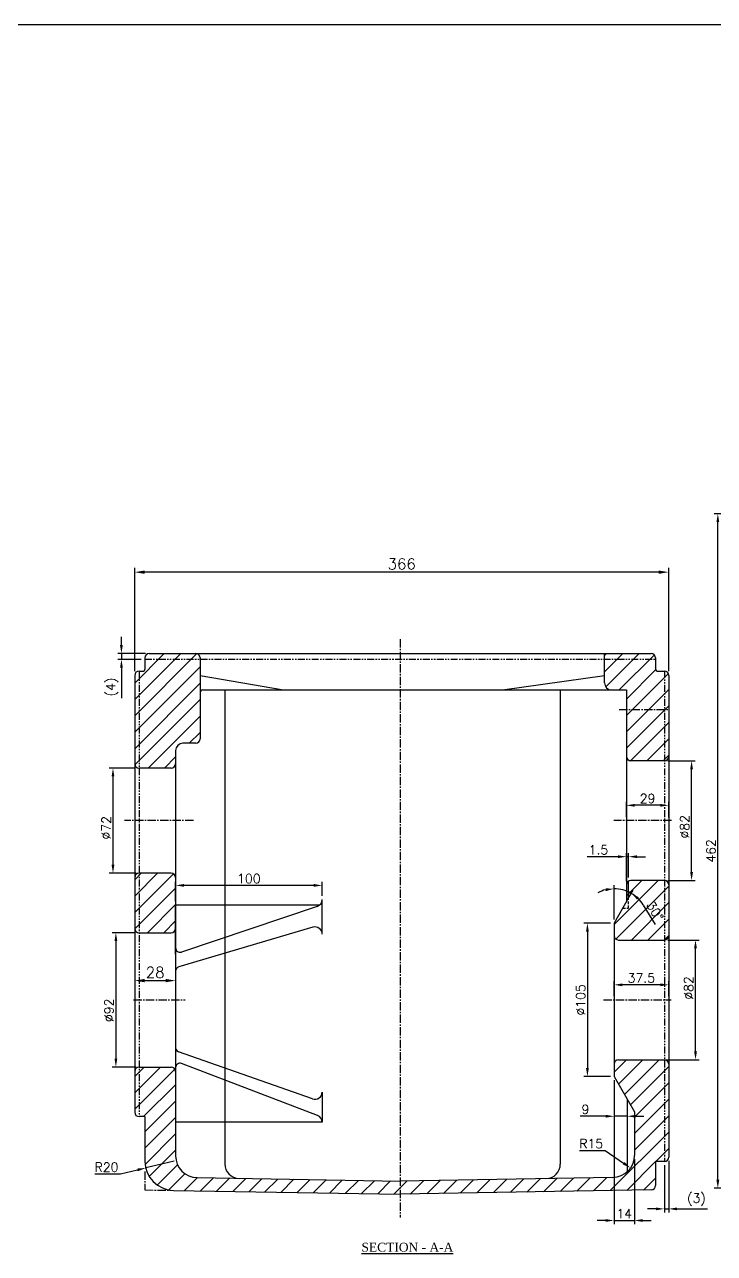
# Model space of a CAD drawing. Header units: millimetres. Extents: x -3508 to 12243, y -3609 to 4092.
# Drawn here: x 6537 to 7010, y 250 to 1092 of the extents above; entities that cross this region are included whole.
import ezdxf

# ---------------------------------------------------------------- set-up
doc = ezdxf.new("R2010")
doc.units = ezdxf.units.MM
doc.header["$LTSCALE"] = 0.3
doc.header["$PDSIZE"] = -50
for name, pattern in [('CENTER2', [28.575, 19.05, -3.175, 3.175, -3.175]), ('HIDDEN', [9.525, 6.35, -3.175]), ('PHANTOM2', [31.75, 15.875, -3.175, 3.175, -3.175, 3.175, -3.175])]:
    doc.linetypes.add(name, pattern=pattern)
doc.layers.add('AM_5', color=3, linetype='Continuous', lineweight=25)
for name, color, linetype in [('center', 1, 'CENTER2'), ('CHAIN ...', 8, 'PHANTOM2'), ('h', 4, 'HIDDEN'), ('ht', 6, 'Continuous')]:
    doc.layers.add(name, color=color, linetype=linetype)
doc.styles.add('ROMANTIC', font='romantic.ttf')
doc.styles.add('rs', font='romans.shx')
doc.dimstyles.new('sarab', dxfattribs={"dimscale": 3, "dimtxt": 2.5, "dimasz": 2.3, "dimexe": 1, "dimexo": 1, "dimtad": 1, "dimdec": 3, "dimdsep": 46, "dimtxsty": 'rs', "dimcen": 0, "dimclrd": 1, "dimclre": 1, "dimclrt": 7, "dimadec": 3, "dimazin": 2, "dimtfac": 1, "dimtdec": 3, "dimtmove": 0, "dimatfit": 3, "dimfxl": 0, "dimarcsym": 0})
doc.dimstyles.new('sarab$0', dxfattribs={"dimscale": 3, "dimtxt": 2.5, "dimasz": 2.3, "dimexe": 1, "dimexo": 1, "dimtad": 1, "dimdec": 3, "dimdsep": 46, "dimtxsty": 'rs', "dimcen": 0, "dimclrd": 1, "dimclre": 1, "dimclrt": 7, "dimadec": 3, "dimazin": 2, "dimtfac": 1, "dimtdec": 3, "dimtmove": 0, "dimatfit": 3, "dimfxl": 0, "dimarcsym": 0})

# ---------------------------------------------------------------- blocks, each defined once
blk = doc.blocks.new('*D111')
at = {"color": 1, "lineweight": -2, "transparency": 16777216}
for p, q in [((6613.06, 582.48), (6595.16, 582.48)), ((6597.66, 576.73), (6597.66, 516.23)), ((6613.56, 510.48), (6595.16, 510.48))]:
    blk.add_line(p, q, dxfattribs=at)
at = {"color": 1, "transparency": 16777216}
for points in [[(6596.7, 576.73), (6598.62, 576.73), (6597.66, 582.48)], [(6596.7, 516.23), (6598.62, 516.23), (6597.66, 510.48)]]:
    blk.add_solid(points, dxfattribs=at)
at = {"layer": 'Defpoints', "color": 0, "transparency": 16777216}
for p in [(6615.56, 582.48), (6597.66, 510.48), (6616.06, 510.48)]:
    blk.add_point(p, dxfattribs=at)
at = {"color": 7, "transparency": 16777216, "insert": (6592.97, 541.6), "char_height": 6.25, "attachment_point": 5, "rotation": 90, "style": 'rs'}
blk.add_mtext('%%C72', dxfattribs=at)
blk = doc.blocks.new('*D112')
at = {"color": 1, "lineweight": -2, "transparency": 16777216}
for p, q in [((6613.06, 469.73), (6597.16, 469.73)), ((6599.66, 463.98), (6599.66, 383.48)), ((6613.56, 377.73), (6597.16, 377.73))]:
    blk.add_line(p, q, dxfattribs=at)
at = {"color": 1, "transparency": 16777216}
for points in [[(6598.7, 463.98), (6600.61, 463.98), (6599.66, 469.73)], [(6598.7, 383.48), (6600.61, 383.48), (6599.66, 377.73)]]:
    blk.add_solid(points, dxfattribs=at)
at = {"layer": 'Defpoints', "color": 0, "transparency": 16777216}
for p in [(6615.56, 469.73), (6599.66, 377.73), (6616.06, 377.73)]:
    blk.add_point(p, dxfattribs=at)
at = {"color": 7, "transparency": 16777216, "insert": (6594.97, 416.56), "char_height": 6.25, "attachment_point": 5, "rotation": 90, "style": 'rs'}
blk.add_mtext('%%C92', dxfattribs=at)
blk = doc.blocks.new('*D113')
at = {"color": 1, "lineweight": -2, "transparency": 16777216}
for p, q in [((6978.06, 464.73), (6999.42, 464.73)), ((6996.92, 388.48), (6996.92, 458.98)), ((6975.56, 382.73), (6999.42, 382.73))]:
    blk.add_line(p, q, dxfattribs=at)
at = {"color": 1, "transparency": 16777216}
for points in [[(6995.96, 458.98), (6997.88, 458.98), (6996.92, 464.73)], [(6995.96, 388.48), (6997.88, 388.48), (6996.92, 382.73)]]:
    blk.add_solid(points, dxfattribs=at)
at = {"layer": 'Defpoints', "color": 0, "transparency": 16777216}
for p in [(6975.56, 464.73), (6996.92, 464.73), (6973.06, 382.73)]:
    blk.add_point(p, dxfattribs=at)
at = {"color": 7, "transparency": 16777216, "insert": (6992.24, 431.88), "char_height": 6.25, "attachment_point": 5, "rotation": 90, "style": 'rs'}
blk.add_mtext('%%C82', dxfattribs=at)
blk = doc.blocks.new('*D114')
at = {"color": 1, "lineweight": -2, "transparency": 16777216}
for p, q in [((6978.06, 587.48), (6996.73, 587.48)), ((6994.23, 511.23), (6994.23, 581.73)), ((6978.06, 505.48), (6996.73, 505.48))]:
    blk.add_line(p, q, dxfattribs=at)
at = {"color": 1, "transparency": 16777216}
for points in [[(6993.27, 581.73), (6995.18, 581.73), (6994.23, 587.48)], [(6993.27, 511.23), (6995.18, 511.23), (6994.23, 505.48)]]:
    blk.add_solid(points, dxfattribs=at)
at = {"layer": 'Defpoints', "color": 0, "transparency": 16777216}
for p in [(6975.56, 587.48), (6994.23, 587.48), (6975.56, 505.48)]:
    blk.add_point(p, dxfattribs=at)
at = {"color": 7, "transparency": 16777216, "insert": (6989.54, 542.31), "char_height": 6.25, "attachment_point": 5, "rotation": 90, "style": 'rs'}
blk.add_mtext('%%C82', dxfattribs=at)
blk = doc.blocks.new('*D115')
at = {"color": 1, "lineweight": -2, "transparency": 16777216}
for p, q in [((6941.06, 478.73), (6941.06, 502.36)), ((6950.81, 493.12), (6954.12, 498.86)), ((6961.13, 488.69), (6969.37, 475.41))]:
    blk.add_line(p, q, dxfattribs=at)
for start, end in [(103.98055, 117.9611), (60, 90), (31.82519, 60), (32.0389, 46.01945)]:
    blk.add_arc((6941.06, 476.23), 23.62, start, end, dxfattribs=at)
at = {"color": 1, "transparency": 16777216}
for points in [[(6935.23, 500.11), (6935.47, 498.21), (6941.06, 499.86)], [(6956.89, 492.47), (6958.04, 494), (6952.87, 496.69)]]:
    blk.add_solid(points, dxfattribs=at)
at = {"layer": 'Defpoints', "color": 0, "transparency": 16777216}
for p in [(6945.16, 499.5), (6949.56, 490.96), (6941.06, 476.23), (6941.06, 476.23), (6941.06, 371.23)]:
    blk.add_point(p, dxfattribs=at)
at = {"color": 7, "transparency": 16777216, "insert": (6969.23, 484.52), "char_height": 6.25, "attachment_point": 5, "rotation": 301.82519, "style": 'rs'}
blk.add_mtext('30°', dxfattribs=at)
blk = doc.blocks.new('*D116')
at = {"color": 1, "lineweight": -2, "transparency": 16777216}
for p, q in [((6941.06, 426.23), (6941.06, 436.55)), ((6972.81, 434.05), (6946.81, 434.05)), ((6978.56, 426.23), (6978.56, 436.55))]:
    blk.add_line(p, q, dxfattribs=at)
at = {"color": 1, "transparency": 16777216}
for points in [[(6946.81, 435), (6946.81, 433.09), (6941.06, 434.05)], [(6972.81, 435), (6972.81, 433.09), (6978.56, 434.05)]]:
    blk.add_solid(points, dxfattribs=at)
at = {"layer": 'Defpoints', "color": 0, "transparency": 16777216}
for p in [(6941.06, 434.05), (6941.06, 423.73), (6978.56, 423.73)]:
    blk.add_point(p, dxfattribs=at)
at = {"color": 7, "transparency": 16777216, "insert": (6959.81, 438.73), "char_height": 6.25, "attachment_point": 5, "style": 'rs'}
blk.add_mtext('37.5', dxfattribs=at)
blk = doc.blocks.new('*D117')
at = {"color": 1, "lineweight": -2, "transparency": 16777216}
for p, q in [((6949.56, 548.98), (6949.56, 559.49)), ((6972.81, 556.99), (6955.31, 556.99)), ((6978.56, 548.98), (6978.56, 559.49))]:
    blk.add_line(p, q, dxfattribs=at)
at = {"color": 1, "transparency": 16777216}
for points in [[(6955.31, 557.95), (6955.31, 556.03), (6949.56, 556.99)], [(6972.81, 557.95), (6972.81, 556.03), (6978.56, 556.99)]]:
    blk.add_solid(points, dxfattribs=at)
at = {"layer": 'Defpoints', "color": 0, "transparency": 16777216}
for p in [(6949.56, 556.99), (6949.56, 546.48), (6978.56, 546.48)]:
    blk.add_point(p, dxfattribs=at)
at = {"color": 7, "transparency": 16777216, "insert": (6964.06, 561.68), "char_height": 6.25, "attachment_point": 5, "style": 'rs'}
blk.add_mtext('29', dxfattribs=at)
blk = doc.blocks.new('*D118')
at = {"color": 1, "lineweight": -2, "transparency": 16777216}
blk.add_line((6619.46, 436.92), (6633.66, 436.92), dxfattribs=at)
at = {"color": 1, "transparency": 16777216}
for points in [[(6619.46, 438.07), (6619.46, 435.77), (6612.56, 436.92)], [(6633.66, 438.07), (6633.66, 435.77), (6640.56, 436.92)]]:
    blk.add_solid(points, dxfattribs=at)
at = {"layer": 'Defpoints', "color": 0, "transparency": 16777216}
for p in [(6612.56, 436.92), (6640.56, 436.92), (6640.56, 436.92)]:
    blk.add_point(p, dxfattribs=at)
at = {"color": 7, "transparency": 16777216, "insert": (6626.56, 442.54), "char_height": 7.5, "attachment_point": 5, "style": 'rs'}
blk.add_mtext('28', dxfattribs=at)
blk = doc.blocks.new('*D119')
at = {"color": 1, "lineweight": -2, "transparency": 16777216}
for p, q in [((6640.56, 491.42), (6640.56, 504.64)), ((6735.31, 502.14), (6646.31, 502.14)), ((6741.06, 495.02), (6741.06, 504.64))]:
    blk.add_line(p, q, dxfattribs=at)
at = {"color": 1, "transparency": 16777216}
for points in [[(6646.31, 503.1), (6646.31, 501.19), (6640.56, 502.14)], [(6735.31, 503.1), (6735.31, 501.19), (6741.06, 502.14)]]:
    blk.add_solid(points, dxfattribs=at)
at = {"layer": 'Defpoints', "color": 0, "transparency": 16777216}
for p in [(6640.56, 502.14), (6640.56, 488.92), (6741.06, 492.52)]:
    blk.add_point(p, dxfattribs=at)
at = {"color": 7, "transparency": 16777216, "insert": (6690.81, 506.83), "char_height": 6.25, "attachment_point": 5, "style": 'rs'}
blk.add_mtext('100', dxfattribs=at)
blk = doc.blocks.new('*D254')
at = {"color": 1, "lineweight": -2, "transparency": 16777216}
for p, q in [((6978.56, 313.53), (6978.56, 278.06)), ((6975.56, 310.53), (6975.56, 278.06)), ((6969.81, 280.56), (6964.06, 280.56)), ((6975.56, 280.56), (6978.56, 280.56)), ((6984.31, 280.56), (7005.09, 280.56))]:
    blk.add_line(p, q, dxfattribs=at)
at = {"color": 1, "transparency": 16777216}
for points in [[(6969.81, 281.52), (6969.81, 279.6), (6975.56, 280.56)], [(6984.31, 281.52), (6984.31, 279.6), (6978.56, 280.56)]]:
    blk.add_solid(points, dxfattribs=at)
at = {"layer": 'Defpoints', "color": 0, "transparency": 16777216}
for p in [(6975.56, 313.03), (6978.56, 316.03), (6978.56, 280.56)]:
    blk.add_point(p, dxfattribs=at)
at = {"color": 7, "transparency": 16777216, "insert": (6997.57, 286.88), "char_height": 6.25, "attachment_point": 5, "style": 'rs'}
blk.add_mtext('(3)', dxfattribs=at)
blk = doc.blocks.new('*D255')
at = {"color": 1, "lineweight": -2, "transparency": 16777216}
for p, q in [((6941.06, 368.73), (6941.06, 270.11)), ((6955.06, 314.58), (6955.06, 270.11)), ((6935.31, 272.61), (6929.56, 272.61)), ((6941.06, 272.61), (6955.06, 272.61)), ((6960.81, 272.61), (6966.56, 272.61))]:
    blk.add_line(p, q, dxfattribs=at)
at = {"color": 1, "transparency": 16777216}
for points in [[(6935.31, 273.57), (6935.31, 271.65), (6941.06, 272.61)], [(6960.81, 273.57), (6960.81, 271.65), (6955.06, 272.61)]]:
    blk.add_solid(points, dxfattribs=at)
at = {"layer": 'Defpoints', "color": 0, "transparency": 16777216}
for p in [(6941.06, 371.23), (6955.06, 317.08), (6955.06, 272.61)]:
    blk.add_point(p, dxfattribs=at)
at = {"color": 7, "transparency": 16777216, "insert": (6948.06, 277.3), "char_height": 6.25, "attachment_point": 5, "style": 'rs'}
blk.add_mtext('14', dxfattribs=at)
blk = doc.blocks.new('*D256')
at = {"color": 1, "lineweight": -2, "transparency": 16777216}
for p, q in [((6603.45, 666.73), (6603.45, 672.48)), ((6620.06, 660.98), (6600.95, 660.98)), ((6617.06, 656.98), (6600.95, 656.98)), ((6603.45, 660.98), (6603.45, 656.98)), ((6603.45, 651.23), (6603.45, 630.45))]:
    blk.add_line(p, q, dxfattribs=at)
at = {"color": 1, "transparency": 16777216}
for points in [[(6602.49, 666.73), (6604.41, 666.73), (6603.45, 660.98)], [(6602.49, 651.23), (6604.41, 651.23), (6603.45, 656.98)]]:
    blk.add_solid(points, dxfattribs=at)
at = {"layer": 'Defpoints', "color": 0, "transparency": 16777216}
for p in [(6603.45, 656.98), (6619.56, 656.98), (6622.56, 660.98)]:
    blk.add_point(p, dxfattribs=at)
at = {"color": 7, "transparency": 16777216, "insert": (6597.13, 637.97), "char_height": 6.25, "attachment_point": 5, "rotation": 90, "style": 'rs'}
blk.add_mtext('(4)', dxfattribs=at)
blk = doc.blocks.new('*D348')
at = {"color": 1, "lineweight": -2, "transparency": 16777216}
for p, q in [((6639.56, 313.24), (6620.1, 308.6)), ((6585.2, 304.48), (6602.84, 304.48)), ((6602.84, 304.48), (6614.51, 307.26))]:
    blk.add_line(p, q, dxfattribs=at)
at = {"color": 1, "transparency": 16777216}
blk.add_solid([(6614.29, 308.19), (6614.73, 306.33), (6620.1, 308.6)], dxfattribs=at)
at = {"layer": 'Defpoints', "color": 0, "transparency": 16777216}
for p in [(6639.56, 313.24), (6620.1, 308.6)]:
    blk.add_point(p, dxfattribs=at)
at = {"color": 7, "transparency": 16777216, "insert": (6593.24, 309.16), "char_height": 6.25, "attachment_point": 5, "style": 'rs'}
blk.add_mtext('R20', dxfattribs=at)
blk = doc.blocks.new('_DatumFilled')
at = {"color": 0, "linetype": 'ByBlock'}
blk.add_solid([(0, 0.58), (-1, 0), (0, -0.58)], dxfattribs=at)
blk = doc.blocks.new('*D350')
at = {"color": 1, "lineweight": -2, "transparency": 16777216}
for p, q in [((6917.42, 320.59), (6935.05, 320.59)), ((6935.05, 320.59), (6947.65, 311.82))]:
    blk.add_line(p, q, dxfattribs=at)
at = {"color": 1, "transparency": 16777216}
blk.add_solid([(6948.2, 312.61), (6947.1, 311.04), (6952.37, 308.54)], dxfattribs=at)
at = {"layer": 'Defpoints', "color": 0, "transparency": 16777216}
for p in [(6940.06, 317.11), (6952.37, 308.54)]:
    blk.add_point(p, dxfattribs=at)
at = {"color": 7, "transparency": 16777216, "insert": (6925.45, 325.28), "char_height": 6.25, "attachment_point": 5, "style": 'rs'}
blk.add_mtext('R15', dxfattribs=at)
blk = doc.blocks.new('*D352')
at = {"color": 1, "lineweight": -2, "transparency": 16777216}
for p, q in [((6941.06, 368.73), (6941.06, 341.52)), ((6950.06, 353.14), (6950.06, 341.52)), ((6935.31, 344.02), (6917.95, 344.02)), ((6950.06, 344.02), (6941.06, 344.02)), ((6955.81, 344.02), (6961.56, 344.02))]:
    blk.add_line(p, q, dxfattribs=at)
at = {"color": 1, "transparency": 16777216}
for points in [[(6935.31, 344.98), (6935.31, 343.06), (6941.06, 344.02)], [(6955.81, 344.98), (6955.81, 343.06), (6950.06, 344.02)]]:
    blk.add_solid(points, dxfattribs=at)
at = {"layer": 'Defpoints', "color": 0, "transparency": 16777216}
for p in [(6941.06, 371.23), (6950.06, 355.64), (6950.06, 344.02)]:
    blk.add_point(p, dxfattribs=at)
at = {"color": 7, "transparency": 16777216, "insert": (6921.45, 348.71), "char_height": 6.25, "attachment_point": 5, "style": 'rs'}
blk.add_mtext('9', dxfattribs=at)
blk = doc.blocks.new('*D354')
at = {"color": 1, "lineweight": -2, "transparency": 16777216}
for p, q in [((6949.56, 504.98), (6949.56, 524.3)), ((6951.06, 507.58), (6951.06, 524.3)), ((6943.81, 521.8), (6922.73, 521.8)), ((6951.06, 521.8), (6949.56, 521.8)), ((6956.81, 521.8), (6962.56, 521.8))]:
    blk.add_line(p, q, dxfattribs=at)
at = {"color": 1, "transparency": 16777216}
for points in [[(6943.81, 522.76), (6943.81, 520.84), (6949.56, 521.8)], [(6956.81, 522.76), (6956.81, 520.84), (6951.06, 521.8)]]:
    blk.add_solid(points, dxfattribs=at)
at = {"layer": 'Defpoints', "color": 0, "transparency": 16777216}
for p in [(6951.06, 521.8), (6951.06, 505.08), (6949.56, 502.48)]:
    blk.add_point(p, dxfattribs=at)
at = {"color": 7, "transparency": 16777216, "insert": (6930.39, 526.48), "char_height": 6.25, "attachment_point": 5, "style": 'rs'}
blk.add_mtext('1.5', dxfattribs=at)
blk = doc.blocks.new('*D364')
at = {"color": 1, "lineweight": -2, "transparency": 16777216}
for p, q in [((6938.56, 476.23), (6920.33, 476.23)), ((6922.83, 470.48), (6922.83, 376.98)), ((6938.56, 371.23), (6920.33, 371.23))]:
    blk.add_line(p, q, dxfattribs=at)
at = {"color": 1, "transparency": 16777216}
for points in [[(6921.87, 470.48), (6923.79, 470.48), (6922.83, 476.23)], [(6921.87, 376.98), (6923.79, 376.98), (6922.83, 371.23)]]:
    blk.add_solid(points, dxfattribs=at)
at = {"layer": 'Defpoints', "color": 0, "transparency": 16777216}
for p in [(6941.06, 476.23), (6922.83, 371.23), (6941.06, 371.23)]:
    blk.add_point(p, dxfattribs=at)
at = {"color": 7, "transparency": 16777216, "insert": (6918.14, 423.73), "char_height": 6.25, "attachment_point": 5, "rotation": 90, "style": 'rs'}
blk.add_mtext('%%C105', dxfattribs=at)
blk = doc.blocks.new('*D1101')
at = {"layer": 'AM_5', "color": 1, "lineweight": -2, "transparency": 16777216}
for p, q in [((6612.56, 648.98), (6612.56, 719.69)), ((6971.66, 716.69), (6619.46, 716.69)), ((6978.56, 648.98), (6978.56, 719.69))]:
    blk.add_line(p, q, dxfattribs=at)
at = {"layer": 'AM_5', "color": 1, "transparency": 16777216}
for points in [[(6619.46, 717.84), (6619.46, 715.54), (6612.56, 716.69)], [(6971.66, 717.84), (6971.66, 715.54), (6978.56, 716.69)]]:
    blk.add_solid(points, dxfattribs=at)
at = {"layer": 'Defpoints', "color": 0, "transparency": 16777216}
for p in [(6612.56, 716.69), (6612.56, 645.98), (6978.56, 645.98)]:
    blk.add_point(p, dxfattribs=at)
at = {"layer": 'AM_5', "color": 7, "transparency": 16777216, "insert": (6795.56, 722.31), "char_height": 7.5, "attachment_point": 5, "style": 'rs'}
blk.add_mtext('366', dxfattribs=at)
blk = doc.blocks.new('*D1104')
at = {"color": 1, "lineweight": -2, "transparency": 16777216}
for p, q in [((7129.11, 756.72), (7009.71, 756.72)), ((7012.21, 300.47), (7012.21, 750.97)), ((7129.11, 294.72), (7009.71, 294.72))]:
    blk.add_line(p, q, dxfattribs=at)
at = {"color": 1, "transparency": 16777216}
for points in [[(7011.25, 750.97), (7013.17, 750.97), (7012.21, 756.72)], [(7011.25, 300.47), (7013.17, 300.47), (7012.21, 294.72)]]:
    blk.add_solid(points, dxfattribs=at)
at = {"layer": 'Defpoints', "color": 0, "transparency": 16777216}
for p in [(7012.21, 756.72), (7131.61, 756.72), (7131.61, 294.72)]:
    blk.add_point(p, dxfattribs=at)
at = {"color": 7, "transparency": 16777216, "insert": (7007.52, 525.72), "char_height": 6.25, "attachment_point": 5, "rotation": 90, "style": 'rs'}
blk.add_mtext('462', dxfattribs=at)

msp = doc.modelspace()

# ---------------------------------------------------------------- hatches: boundary and pattern name
at = {"layer": 'ht'}
h = msp.add_hatch(dxfattribs=at)
h.set_pattern_fill('ANSI31', color=256, scale=2.5, style=0)
h.paths.add_polyline_path([(6657.3573, 656.9835), (6640.5573, 656.9835), (6640.5573, 653.2835, 0.41421356), (6643.5573, 650.2835), (6654.3573, 650.2835, -0.41421356), (6657.3573, 647.2835)], flags=17)
h.paths.add_polyline_path([(6654.3573, 660.9835), (6640.5573, 660.9835), (6640.5573, 656.9835), (6657.3573, 656.9835), (6657.3573, 657.9835, 0.41421356)])
h.paths.add_polyline_path([(6975.5573, 648.9835), (6970.5573, 648.9835, -0.41421356), (6969.5573, 649.9835), (6969.5573, 656.9835), (6934.5573, 656.9835), (6934.5573, 640.9835, 0.41421356), (6939.5573, 635.9835), (6949.5573, 635.9835), (6949.5573, 622.6335), (6975.5573, 622.6335)])
h.paths.add_polyline_path([(6975.5573, 622.6335), (6949.5573, 622.6335), (6949.5573, 590.4835, 0.41421356), (6952.5573, 587.4835), (6975.5573, 587.4835)])
h.paths.add_polyline_path([(6966.5573, 660.9835), (6934.5573, 660.9835), (6934.5573, 656.9835), (6969.5573, 656.9835), (6969.5573, 657.9835, 0.41421356)])
h.paths.add_polyline_path([(6978.5573, 645.9835, 0.41421356), (6975.5573, 648.9835), (6975.5573, 622.6335), (6978.5573, 622.6335)])
h.paths.add_polyline_path([(6978.5573, 622.6335), (6975.5573, 622.6335), (6975.5573, 587.4835, 0.41421356), (6978.5573, 590.4835)])
h.paths.add_polyline_path([(6978.5573, 502.4835, 0.41421356), (6975.5573, 505.4835), (6975.5573, 464.7335, 0.41421356), (6978.5573, 467.7335)])
h.paths.add_polyline_path([(6975.5573, 505.4835), (6952.5573, 505.4835, 0.1316525), (6951.0573, 505.0815), (6951.0573, 493.554), (6951.0573, 486.4435), (6946.952, 486.4435), (6941.0573, 476.2335), (6941.0573, 467.7335, 0.41421356), (6944.0573, 464.7335), (6975.5573, 464.7335)])
h.paths.add_polyline_path([(6951.0573, 505.0815, 0.26794919), (6949.5573, 502.4835), (6949.5573, 490.9559), (6951.0573, 493.554)], flags=17)
h.paths.add_polyline_path([(6951.0573, 493.554), (6949.5573, 490.9559), (6946.952, 486.4435), (6951.0573, 486.4435)], flags=17)
h.paths.add_polyline_path([(6969.5573, 296.5305), (6969.5573, 313.028), (6975.5573, 313.028), (6975.5573, 382.7335), (6944.0573, 382.7335, 0.41421356), (6941.0573, 379.7335), (6941.0573, 371.2335), (6955.0573, 346.9847), (6955.0573, 317.0793, -0.40920189), (6940.3144, 302.0815), (6794.5573, 299.5828), (6794.5573, 290.5815), (6966.6087, 293.531, 0.40920189)])
h.paths.add_polyline_path([(6978.5573, 379.7335, 0.41421356), (6975.5573, 382.7335), (6975.5573, 313.028, 0.41421356), (6978.5573, 316.028)])
h.paths.add_polyline_path([(6640.5573, 507.4835, 0.41421356), (6637.5573, 510.4835), (6615.5573, 510.4835), (6615.5573, 469.7335), (6637.5573, 469.7335, 0.41421356), (6640.5573, 472.7335), (6640.5573, 483.7335)])
h.paths.add_polyline_path([(6615.5573, 510.4835, 0.41421356), (6612.5573, 507.4835), (6612.5573, 472.7335, 0.41421356), (6615.5573, 469.7335)])
h.paths.add_polyline_path([(6640.5573, 374.7335, 0.41421356), (6637.5573, 377.7335), (6615.5573, 377.7335), (6615.5573, 343.7335), (6619.5573, 343.7335), (6619.5573, 313.2416, 0.40920189), (6639.2145, 293.2445), (6794.5573, 290.5815), (6794.5573, 299.5828), (6655.3002, 301.9701, -0.40920189), (6640.5573, 316.9679)])
h.paths.add_polyline_path([(6615.5573, 377.7335, 0.41421356), (6612.5573, 374.7335), (6612.5573, 346.7335, 0.41421356), (6615.5573, 343.7335)])
h.paths.add_polyline_path([(6640.5573, 660.9835), (6622.5573, 660.9835, 0.41421356), (6619.5573, 657.9835), (6619.5573, 656.9835), (6640.5573, 656.9835)])
h.paths.add_polyline_path([(6615.5573, 648.9835, 0.41421356), (6612.5573, 645.9835), (6612.5573, 585.4835, 0.41421356), (6615.5573, 582.4835)])
edge = h.paths.add_edge_path()
edge.add_arc((6637.5573, 585.4835), 3, 270, 360)
edge.add_line((6640.5573, 585.4835), (6640.5573, 594.4835))
edge.add_arc((6645.5573, 594.4835), 5, 90, 180, ccw=False)
edge.add_line((6645.5573, 599.4835), (6654.3573, 599.4835))
edge.add_arc((6654.3573, 602.4835), 3, 270, 360)
edge.add_line((6657.3573, 602.4835), (6657.3573, 647.2835))
edge.add_arc((6654.3573, 647.2835), 3, 0, 90)
edge.add_line((6654.3573, 650.2835), (6643.5573, 650.2835))
edge.add_arc((6643.5573, 653.2835), 3, 180, 270, ccw=False)
edge.add_line((6640.5573, 653.2835), (6640.5573, 656.9835))
edge.add_line((6640.5573, 656.9835), (6619.5573, 656.9835))
edge.add_line((6619.5573, 656.9835), (6619.5573, 649.9835))
edge.add_arc((6618.5573, 649.9835), 1, -90, 0, ccw=False)
edge.add_line((6618.5573, 648.9835), (6615.5573, 648.9835))
edge.add_line((6615.5573, 648.9835), (6615.5573, 582.4835))
edge.add_line((6615.5573, 582.4835), (6637.5573, 582.4835))

# ---------------------------------------------------------------- linework, layer by layer
for p, q in [((2624.0253, 1091.7581), (7977.3716, 1091.7581)), ((6619.5573, 657.9835), (6619.5573, 649.9835)), ((6622.5573, 660.9835), (6966.5573, 660.9835)), ((6657.3573, 657.9835), (6657.3573, 602.4835)), ((6934.5573, 640.9835), (6934.5573, 660.9835)), ((6969.5573, 657.9835), (6969.5573, 649.9835)), ((6615.5573, 648.9835), (6618.5573, 648.9835)), ((6970.5573, 648.9835), (6975.5573, 648.9835)), ((6612.5573, 645.9835), (6612.5573, 346.7335)), ((6657.3573, 645.9835), (6714.5573, 635.9835)), ((6864.5573, 635.9835), (6934.5573, 645.9835)), ((6978.5573, 645.9835), (6978.5573, 316.028)), ((6659.3573, 635.9835), (6949.5573, 635.9835)), ((6949.5573, 635.9835), (6949.5573, 506.4835)), ((6654.3573, 599.4835), (6645.5573, 599.4835)), ((6654.3573, 599.4835), (6645.5573, 599.4835)), ((6640.5573, 594.4835), (6640.5573, 483.7335)), ((6637.5573, 582.4835), (6615.5573, 582.4835)), ((6975.5573, 587.4835), (6951.5573, 587.4835)), ((6637.5573, 510.4835), (6615.5573, 510.4835)), ((6949.5573, 506.4835), (6949.5573, 490.9559)), ((6951.0573, 493.554), (6951.0573, 505.0815)), ((6975.5573, 505.4835), (6952.5573, 505.4835)), ((6640.5573, 455.1306), (6640.5573, 488.9247)), ((6640.5573, 488.9247), (6739.5335, 488.9247)), ((6741.0573, 468.6981), (6741.0573, 492.5185)), ((6951.0573, 493.554), (6941.0573, 476.2335)), ((6640.5573, 483.7335), (6640.5573, 316.9679)), ((6737.6509, 487.7793), (6644.5134, 456.4609)), ((6734.6429, 473.494), (6642.7087, 446.3818)), ((6941.0573, 476.2335), (6941.0573, 371.2335)), ((6615.5573, 469.7335), (6637.5573, 469.7335)), ((6944.0573, 464.7335), (6975.5573, 464.7335)), ((6734.402, 355.8837), (6642.5641, 388.1038)), ((6737.8382, 344.5778), (6644.6258, 380.1097)), ((6944.0573, 382.7335), (6975.5573, 382.7335)), ((6615.5573, 377.7335), (6637.5573, 377.7335)), ((6941.0573, 371.2335), (6955.0573, 346.9847)), ((6741.0573, 360.6018), (6741.0573, 339.9057)), ((6950.0573, 355.645), (6950.0573, 305.899)), ((6955.0573, 346.9847), (6955.0573, 317.0793)), ((6619.5573, 343.7335), (6615.5573, 343.7335)), ((6619.5573, 343.7335), (6619.5573, 313.2416)), ((6741.0573, 339.9057), (6640.5573, 339.9057)), ((6969.5573, 313.028), (6969.5573, 296.5305)), ((6975.5573, 313.028), (6969.5573, 313.028)), ((6655.3002, 301.9701), (6794.7115, 299.5802)), ((6940.3144, 302.0815), (6794.403, 299.5802)), ((6639.2145, 293.2445), (6794.5573, 290.5815)), ((6966.6087, 293.531), (6794.5573, 290.5815)), ((6794.5573, 289.9835), (6794.5573, 289.9835))]:
    msp.add_line(p, q)
at = {"color": 3}
for p, q in [((6674.2573, 635.9835), (6674.2573, 311.4752)), ((6904.2573, 635.9835), (6904.2573, 311.2673))]:
    msp.add_line(p, q, dxfattribs=at)
for centre, radius, start, end in [((6622.5573, 657.9835), 3, 90, 180), ((6654.3573, 657.9835), 3, 0, 90), ((6966.5573, 657.9835), 3, 0, 90), ((6615.5573, 645.9835), 3, 90, 180), ((6618.5573, 649.9835), 1, 270, 0), ((6970.5573, 649.9835), 1, 180, 270), ((6975.5573, 645.9835), 3, 360, 90), ((6939.5573, 640.9835), 5, 180, 270), ((6659.3573, 633.9835), 2, 90, 180), ((6645.5573, 594.4835), 5, 90, 180), ((6654.3573, 602.4835), 3, 270, 0), ((6952.5573, 590.4835), 3, 180, 270), ((6975.5573, 590.4835), 3, 270, 0), ((6615.5573, 585.4835), 3, 180, 270), ((6637.5573, 585.4835), 3, 270, 0), ((6615.5573, 507.4835), 3, 90, 180), ((6637.5573, 507.4835), 3, 0, 90), ((6952.5573, 502.4835), 3, 90, 180), ((6975.5573, 502.4835), 3, 0, 90), ((6736.0573, 492.5185), 5, 288.5857265, 0), ((6615.5573, 472.7335), 3, 180, 270), ((6637.5573, 472.7335), 3, 270, 0), ((6736.0573, 468.6981), 5, 0, 106.4311943), ((6944.0573, 467.7335), 3, 180, 270), ((6975.5573, 467.7335), 3, 270, 0), ((6643.5573, 459.3044), 3, 180, 288.5857265), ((6643.5573, 443.5043), 3, 106.4311943, 180), ((6643.5573, 390.9346), 3, 180, 250.667258), ((6643.5573, 377.3064), 3, 69.133496, 180), ((6944.0573, 379.7335), 3, 90, 180), ((6975.5573, 379.7335), 3, 0, 90), ((6615.5573, 374.7335), 3, 90, 180), ((6637.5573, 374.7335), 3, 0, 90), ((6736.0573, 360.6018), 5, 250.667258, 0), ((6615.5573, 346.7335), 3, 180, 270), ((6736.0573, 339.9057), 5, 0, 69.133496), ((6639.5573, 313.2416), 20, 180, 269.0178828), ((6655.5573, 316.9679), 15, 180, 269.0178828), ((6940.0573, 317.0793), 15, 270.9821172, 0), ((6975.5573, 316.028), 3, 270, 360), ((6966.5573, 296.5305), 3, 270.9821172, 0)]:
    msp.add_arc(centre, radius, start, end)
for centre, start, end in [((6684.2573, 311.4752), 180, 269.0178828), ((6894.2573, 311.2935), 270.9821172, 360)]:
    msp.add_arc(centre, 10, start, end, dxfattribs=at)
at = {"layer": 'center'}
for p, q in [((6794.5573, 670.7854), (6794.5573, 274.5574)), ((6944.5584, 622.6335), (6979.1163, 622.6335)), ((6652.7563, 546.4835), (6605.5578, 546.4835)), ((6980.5351, 546.4835), (6941.0201, 546.4835)), ((6611.7099, 423.7335), (6647.1118, 423.7335)), ((6933.7963, 423.7335), (6980.1953, 423.7335)), ((6619.5573, 306.2012), (6619.5573, 293.5815)), ((6619.5573, 293.5815), (6639.2145, 293.2445))]:
    msp.add_line(p, q, dxfattribs=at)
at = {"layer": 'CHAIN ...'}
for p, q in [((6619.5573, 656.9835), (6969.5573, 656.9835)), ((6615.5573, 648.9835), (6615.5573, 343.7335)), ((6975.5573, 648.9835), (6975.5573, 313.028))]:
    msp.add_line(p, q, dxfattribs=at)
at = {"layer": 'h'}
for p, q in [((6951.0573, 486.4435), (6951.0573, 493.554)), ((6946.952, 486.4435), (6951.0573, 486.4435))]:
    msp.add_line(p, q, dxfattribs=at)

# ---------------------------------------------------------------- texts
at = {"style": 'ROMANTIC'}
msp.add_text('%%USECTION - A-A', height=6.1, dxfattribs=at).set_placement((6767.9717, 251.2817))

# ---------------------------------------------------------------- dimensions: what is measured, and where the dimension line sits
dim = msp.add_linear_dim(base=(7012.2119, 756.7223), p1=(7131.6135, 294.7223), p2=(7131.6135, 756.7223), angle=90, dimstyle='sarab$0', override={"dimscale": 2.5, "dimdec": 2, "dimadec": 2, "dimtdec": 2, "dimatfit": 0})
dim.commit()
dim.dimension.update_dxf_attribs({"geometry": '*D1104', "text_midpoint": (7007.5244, 525.7223)})
for base, p1, p2, text, override, picture, middle in [((6603.4511, 656.9835), (6622.5573, 660.9835), (6619.5573, 656.9835), '(<>)', {"dimscale": 2.5, "dimdec": 2, "dimadec": 2, "dimtdec": 2, "dimatfit": 0}, '*D256', (6597.1267, 637.9686)), ((6922.8281, 371.2335), (6941.0573, 476.2335), (6941.0573, 371.2335), '%%C<>', {"dimscale": 2.5, "dimtoh": 1, "dimdec": 2, "dimcen": 2.5, "dimadec": 1, "dimtdec": 2, "dimldrblk": 'DatumFilled'}, '*D364', (6918.1406, 423.7335))]:
    dim = msp.add_linear_dim(base=base, p1=p1, p2=p2, angle=90, text=text, dimstyle='sarab', override=override)
    dim.commit()
    dim.dimension.update_dxf_attribs({"geometry": picture, "text_midpoint": middle})
for base, p1, p2, picture, middle in [((6597.6604, 510.4835), (6615.5573, 582.4835), (6616.0573, 510.4835), '*D111', (6597.6604, 541.6037)), ((6994.2257, 587.4835), (6975.5573, 505.4835), (6975.5573, 587.4835), '*D114', (6994.2257, 542.3075)), ((6599.6561, 377.7335), (6615.5573, 469.7335), (6616.0573, 377.7335), '*D112', (6599.6561, 416.562)), ((6996.9226, 464.7335), (6973.0573, 382.7335), (6975.5573, 464.7335), '*D113', (6996.9226, 431.8835))]:
    dim = msp.add_linear_dim(base=base, p1=p1, p2=p2, angle=90, text='%%C<>', dimstyle='sarab', override={"dimscale": 2.5, "dimdec": 2, "dimadec": 2, "dimtdec": 2, "dimatfit": 0})
    dim.commit()
    dim.dimension.update_dxf_attribs({"geometry": picture, "text_midpoint": middle, "dimtype": 160})
for base, p1, p2, picture, middle in [((6949.5573, 556.9901), (6978.5573, 546.4835), (6949.5573, 546.4835), '*D117', (6964.0573, 561.6776)), ((6941.0573, 434.0456), (6978.5573, 423.7335), (6941.0573, 423.7335), '*D116', (6959.8073, 438.7331))]:
    dim = msp.add_linear_dim(base=base, p1=p1, p2=p2, dimstyle='sarab', override={"dimscale": 2.5, "dimdec": 2, "dimadec": 2, "dimtdec": 2, "dimatfit": 0})
    dim.commit()
    dim.dimension.update_dxf_attribs({"geometry": picture, "text_midpoint": middle})
for base, p1, p2, override, picture, middle in [((6951.0573, 521.7973), (6949.5573, 502.4835), (6951.0573, 505.0815), {"dimscale": 2.5, "dimtoh": 1, "dimdec": 2, "dimcen": 2.5, "dimadec": 1, "dimtdec": 2, "dimldrblk": 'DatumFilled'}, '*D354', (6930.3936, 521.7973)), ((6950.0573, 344.0226), (6941.0573, 371.2335), (6950.0573, 355.645), {"dimscale": 2.5, "dimtoh": 1, "dimdec": 2, "dimcen": 2.5, "dimadec": 1, "dimtdec": 2, "dimldrblk": 'DatumFilled'}, '*D352', (6921.4471, 344.0226)), ((6955.0573, 272.6079), (6941.0573, 371.2335), (6955.0573, 317.0793), {"dimscale": 2.5, "dimdec": 2, "dimadec": 2, "dimtdec": 2, "dimatfit": 0}, '*D255', (6948.0573, 272.6079))]:
    dim = msp.add_linear_dim(base=base, p1=p1, p2=p2, dimstyle='sarab', override=override)
    dim.commit()
    dim.dimension.update_dxf_attribs({"geometry": picture, "text_midpoint": middle, "dimtype": 160})
dim = msp.add_linear_dim(base=(6640.5573, 502.1445), p1=(6741.0573, 492.5185), p2=(6640.5573, 488.9247), text='100', dimstyle='sarab', override={"dimscale": 2.5, "dimdec": 2, "dimadec": 2, "dimtdec": 2, "dimatfit": 0})
dim.commit()
dim.dimension.update_dxf_attribs({"geometry": '*D119', "text_midpoint": (6690.8073, 506.832)})
dim = msp.add_angular_dim_2l(base=(6945.1594, 499.4981), line1=((6949.5573, 490.9559), (6941.0573, 476.2335)), line2=((6941.0573, 476.2335), (6941.0573, 371.2335)), dimstyle='sarab', override={"dimscale": 2.5, "dimdec": 2, "dimadec": 2, "dimtdec": 2, "dimatfit": 0})
dim.commit()
dim.dimension.update_dxf_attribs({"geometry": '*D115', "text_midpoint": (6969.2318, 484.5247)})
dim = msp.add_linear_dim(base=(6640.5573, 436.9171), p1=(6612.5573, 436.9171), p2=(6640.5573, 436.9171), dimstyle='sarab')
dim.commit()
dim.dimension.update_dxf_attribs({"geometry": '*D118', "text_midpoint": (6626.5573, 442.5421)})
dim = msp.add_radius_dim(center=(6940.0573, 317.1051), mpoint=(6952.37, 308.5379), dimstyle='sarab', override={"dimscale": 2.5, "dimtoh": 1, "dimdec": 2, "dimcen": 2.5, "dimadec": 1, "dimtdec": 2, "dimldrblk": 'DatumFilled'})
dim.commit()
dim.dimension.update_dxf_attribs({"geometry": '*D350', "text_midpoint": (6925.4533, 320.588), "dimtype": 164})
dim = msp.add_radius_dim(center=(6639.5573, 313.2416), mpoint=(6620.1038, 308.5979), dimstyle='sarab', override={"dimscale": 2.5, "dimtoh": 1, "dimdec": 2, "dimcen": 2.5, "dimadec": 1, "dimtdec": 2, "dimldrblk": 'DatumFilled'})
dim.commit()
dim.dimension.update_dxf_attribs({"geometry": '*D348', "text_midpoint": (6593.2407, 309.1641)})
dim = msp.add_linear_dim(base=(6978.5573, 280.5585), p1=(6975.5573, 313.028), p2=(6978.5573, 316.028), text='(<>)', dimstyle='sarab', override={"dimscale": 2.5, "dimdec": 2, "dimadec": 2, "dimtdec": 2, "dimatfit": 0})
dim.commit()
dim.dimension.update_dxf_attribs({"geometry": '*D254', "text_midpoint": (6997.5721, 280.5585), "dimtype": 160})
at = {"layer": 'AM_5'}
dim = msp.add_linear_dim(base=(6612.5573, 716.6868), p1=(6978.5573, 645.9835), p2=(6612.5573, 645.9835), dimstyle='sarab$0', dxfattribs=at)
dim.commit()
dim.dimension.update_dxf_attribs({"geometry": '*D1101', "text_midpoint": (6795.5573, 722.3118)})

doc.saveas('drawing.dxf')
